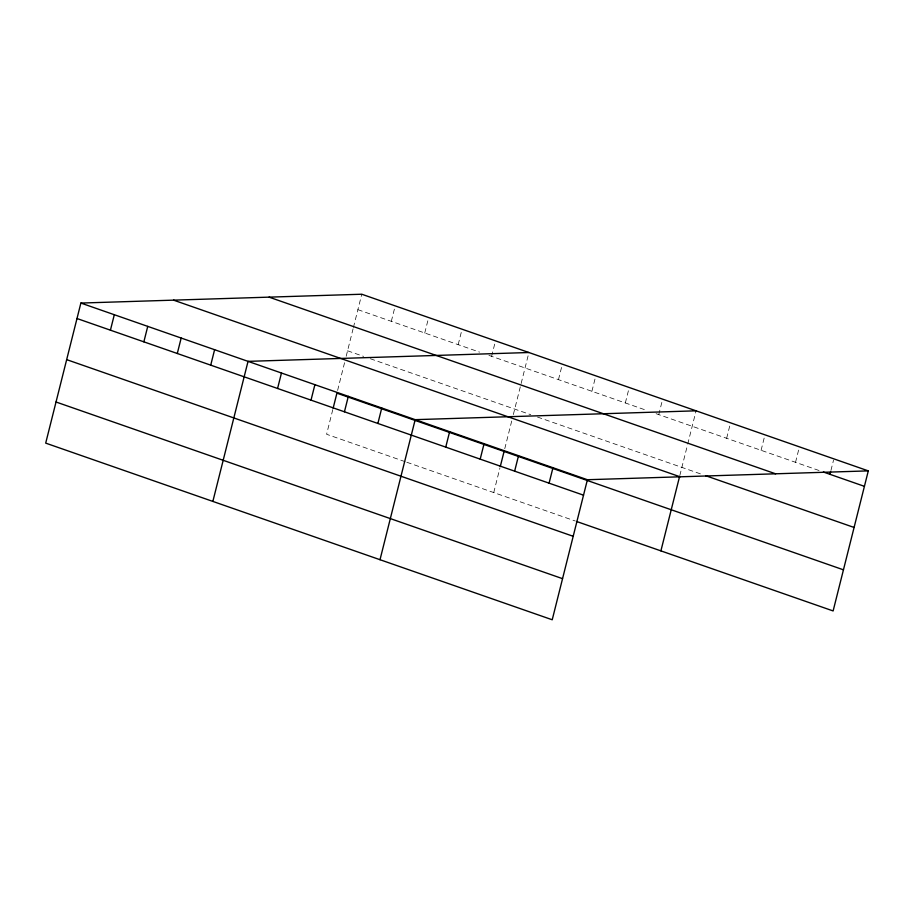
<?xml version="1.0" encoding="UTF-8"?>
<svg xmlns="http://www.w3.org/2000/svg" width="914" height="914" viewBox="0 0 914 914"><rect width="100%" height="100%" fill="white"/><g stroke="black" fill="none" stroke-linecap="round" stroke-linejoin="round"><path stroke-width="0.69" stroke-dasharray="4.57 3.43" d="M332.787 409.609L326.595 434.276L405.485 461.798M337.609 390.427L344.807 361.727M346.189 356.266L353.067 328.869M353.41 327.498L361.773 294.228M391.318 321.34L395.202 305.882M424.747 333.004L428.632 317.546M458.177 344.658L462.061 329.2M491.606 356.323L495.491 340.865M493.743 492.577L499.947 467.899M504.757 448.728L511.966 420.029M513.337 414.556L528.92 352.518M558.477 379.641L562.35 364.183M591.906 391.295L595.791 375.837M625.336 402.96L629.22 387.502M658.766 414.613L662.65 399.155M679.81 475.588L687.374 445.461M687.716 444.09L696.08 410.82M726.641 438.286L730.526 422.828M761.088 450.305L764.972 434.847M795.534 462.313L799.407 446.855M830.94 470.459L833.534 460.153M357.888 309.675L479.576 352.118M488.933 355.386L645.398 409.952M656.092 413.688L819.378 470.63M347.56 350.793L363.601 356.391M370.296 358.722L530.76 414.693M537.443 417.024L701.735 474.32M406.821 462.256L575.317 521.026"/><path stroke-width="1.37" d="M868.3 470.881L361.773 294.228L80.878 303.06L45.7 443.119L552.227 619.772L587.405 479.724L868.3 470.881L833.122 610.94L576.654 521.494M110.423 330.183L114.307 314.724M143.864 341.836L147.737 326.378M177.293 353.501L181.178 338.043M210.723 365.154L214.607 349.696M212.859 501.409L248.037 361.361L528.92 352.518M277.582 388.473L281.466 373.015M311.011 400.138L314.896 384.68M333.13 408.238L336.912 393.157L843.451 569.822M344.441 411.791L348.325 396.345M377.882 423.456L381.755 407.998M380.007 559.711L415.185 419.663L696.08 410.82M445.746 447.129L449.631 431.671M480.193 459.136L484.077 443.69M500.289 466.528L504.071 451.459M514.639 471.156L518.524 455.698M549.086 483.163L552.97 467.705M660.902 550.868L679.468 476.959M829.969 474.332L830.62 471.75M823.354 472.012L864.416 486.339M269.07 297.141L775.609 473.806M705.711 475.714L854.087 527.458M173.569 300.146L680.107 476.811M80.878 303.06L587.405 479.724M76.993 318.518L583.532 495.182M66.665 359.636L573.204 536.301M56.028 402L562.556 578.665"/></g></svg>
